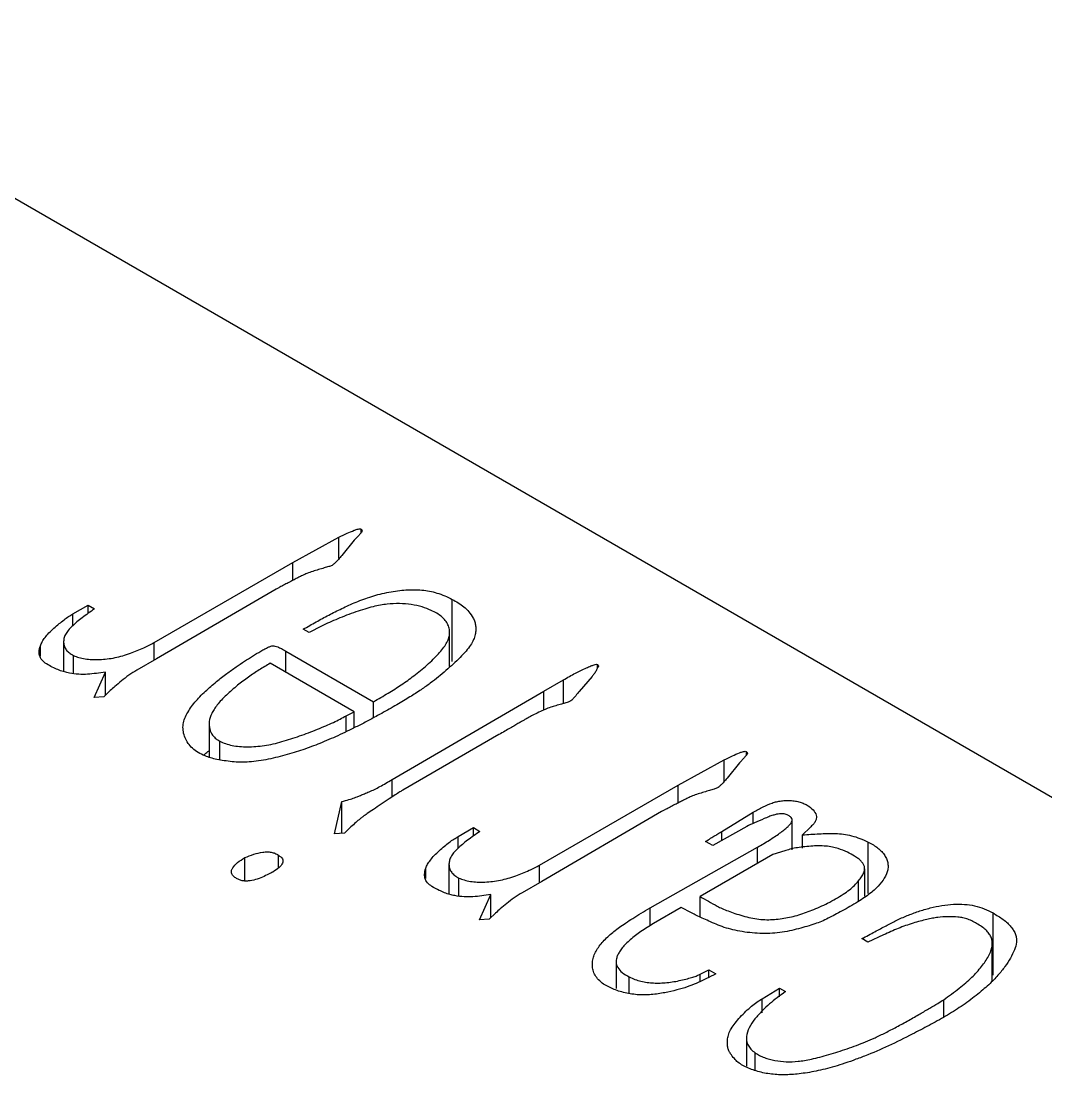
# Model space of a CAD drawing. Header units: millimetres. Extents: x 0 to 210, y 0 to 297.
# Drawn here: x 170.92 to 177.65, y 269.23 to 276.16 of the extents above; entities that cross this region are included whole.
import ezdxf

# ---------------------------------------------------------------- set-up
doc = ezdxf.new("R2010")
doc.units = ezdxf.units.MM

msp = doc.modelspace()

# ---------------------------------------------------------------- linework, layer by layer
at = {"color": 7, "linetype": 'Continuous', "lineweight": 25}
for p, q in [((158.5049, 282.146), (201.6031, 257.2659)), ((173.1414, 272.79), (173.1097, 272.7553)), ((173.1556, 272.8061), (173.1556, 272.8275)), ((172.7074, 272.6095), (173.0095, 272.776)), ((173.0095, 272.6355), (173.0095, 272.776)), ((173.1097, 272.7553), (173.0275, 272.6549)), ((171.7961, 272.0834), (172.7074, 272.6095)), ((172.7074, 272.4916), (172.7074, 272.6095)), ((172.5966, 272.4348), (171.8103, 271.9766)), ((173.7536, 271.9589), (173.7536, 272.3672)), ((171.2619, 272.2725), (171.3616, 272.33)), ((171.3616, 272.33), (171.4043, 272.3054)), ((171.3616, 272.2743), (171.3616, 272.33)), ((171.2619, 272.1921), (171.2619, 272.2725)), ((172.8139, 272.1492), (172.7749, 272.1717)), ((172.8956, 272.1921), (172.8139, 272.1492)), ((171.201, 272.0896), (171.201, 271.8977)), ((173.7367, 271.9261), (173.7367, 272.1493)), ((171.0483, 271.995), (171.0483, 272.0627)), ((171.7961, 271.9684), (171.7961, 272.0834)), ((172.661, 272.028), (173.2374, 271.6953)), ((172.661, 271.888), (172.661, 272.028)), ((171.2651, 271.8851), (171.2651, 271.9991)), ((171.8103, 271.9766), (171.6822, 271.9026)), ((171.4006, 271.7236), (171.4755, 271.8904)), ((171.4755, 271.738), (171.4755, 271.8904)), ((173.1092, 271.6292), (172.5576, 271.9477)), ((174.7076, 271.9155), (174.7076, 271.9394)), ((174.3554, 271.7647), (174.4835, 271.8387)), ((174.6723, 271.8612), (174.5869, 271.7626)), ((171.5076, 271.769), (171.4649, 271.7279)), ((173.3587, 271.185), (174.3554, 271.7647)), ((171.4649, 271.7279), (171.4006, 271.7236)), ((173.2374, 271.5915), (173.2374, 271.6953)), ((173.056, 271.6027), (173.1092, 271.6292)), ((173.056, 271.4983), (173.056, 271.6027)), ((173.1092, 271.5256), (173.1092, 271.6292)), ((172.1569, 271.5486), (172.1569, 271.3333)), ((174.06, 271.4791), (173.4298, 271.1153)), ((172.2264, 271.3174), (172.2264, 271.4362)), ((175.6727, 271.3287), (175.641, 271.294)), ((175.6869, 271.3448), (175.6869, 271.3662)), ((175.2387, 271.1482), (175.5408, 271.3147)), ((175.5408, 271.1742), (175.5408, 271.3147)), ((175.641, 271.294), (175.5588, 271.1936)), ((173.3587, 271.0686), (173.3587, 271.185)), ((174.3274, 270.6221), (175.2387, 271.1482)), ((175.2387, 271.0303), (175.2387, 271.1482)), ((172.9811, 270.8276), (173.028, 271.0392)), ((173.028, 270.8308), (173.028, 271.0392)), ((175.1279, 270.9735), (174.3416, 270.5153)), ((175.5245, 270.8432), (175.7312, 270.9704)), ((175.7312, 270.8953), (175.7312, 270.9704)), ((175.987, 270.7233), (175.987, 270.9183)), ((173.0881, 270.873), (173.0454, 270.8319)), ((173.7932, 270.8112), (173.8929, 270.8687)), ((173.8929, 270.8687), (173.9356, 270.8441)), ((173.8929, 270.813), (173.8929, 270.8687)), ((175.688, 270.876), (175.4644, 270.7506)), ((175.5245, 270.7843), (175.5245, 270.8432)), ((176.1046, 270.87), (176.055, 270.8206)), ((173.0454, 270.8319), (172.9811, 270.8276)), ((173.7932, 270.7308), (173.7932, 270.8112)), ((175.4644, 270.7506), (175.418, 270.7774)), ((176.055, 270.7339), (176.055, 270.8206)), ((176.4859, 270.436), (176.4859, 270.7735)), ((175.0546, 270.3418), (175.7597, 270.7403)), ((175.7597, 270.6337), (175.7597, 270.7403)), ((175.9374, 270.7156), (175.8594, 270.6913)), ((172.391, 270.5188), (172.391, 270.6715)), ((172.6114, 270.6088), (172.6114, 270.6879)), ((175.8594, 270.6913), (175.3821, 270.4157)), ((173.5796, 270.5338), (173.5796, 270.6014)), ((173.7323, 270.6284), (173.7323, 270.4364)), ((174.3274, 270.5071), (174.3274, 270.6221)), ((176.4629, 270.4189), (176.4629, 270.5987)), ((173.7964, 270.4239), (173.7964, 270.5378)), ((174.3416, 270.5153), (174.2135, 270.4413)), ((173.9319, 270.2623), (174.0068, 270.4291)), ((174.0068, 270.2767), (174.0068, 270.4291)), ((175.3821, 270.2827), (175.3821, 270.4157)), ((174.0389, 270.3077), (173.9962, 270.2666)), ((175.2577, 270.3439), (175.0762, 270.2392)), ((175.3257, 270.3089), (175.2577, 270.3439)), ((177.3059, 269.8997), (177.3059, 270.308)), ((173.9962, 270.2666), (173.9319, 270.2623)), ((176.5871, 270.164), (176.4843, 270.1168)), ((176.4843, 270.1168), (176.4447, 270.1396)), ((177.3014, 269.8619), (177.3014, 270.1103)), ((174.83, 269.9875), (174.83, 269.8111)), ((174.9159, 269.7803), (174.9159, 269.8879)), ((175.3821, 269.9061), (175.4391, 269.9347)), ((175.4391, 269.9347), (175.4855, 269.9079)), ((175.4391, 269.8864), (175.4391, 269.9347)), ((175.7898, 269.7451), (175.9037, 269.8145)), ((175.9037, 269.8145), (175.9427, 269.792)), ((175.9037, 269.7564), (175.9037, 269.8145)), ((176.9821, 269.628), (176.9821, 269.7387)), ((175.6862, 269.4834), (175.6862, 269.3017)), ((175.7434, 269.2753), (175.7434, 269.3895))]:
    msp.add_line(p, q, dxfattribs=at)
at = {"color": 8, "linetype": 'Continuous', "lineweight": 25}
for p, q in [((174.4835, 271.6828), (174.4835, 271.8387)), ((174.3554, 271.6401), (174.3554, 271.7647)), ((176.4215, 270.388), (176.4215, 270.5183)), ((175.0546, 270.2248), (175.0546, 270.3418)), ((175.3821, 269.8599), (175.3821, 269.9061)), ((175.7898, 269.6528), (175.7898, 269.7451))]:
    msp.add_line(p, q, dxfattribs=at)
at = {"color": 7, "linetype": 'Continuous', "lineweight": 25}
for points, knots in [([(173.0095, 272.776), (173.0273, 272.7847), (173.0598, 272.8004), (173.0993, 272.8175), (173.1264, 272.8271), (173.1395, 272.8307), (173.1514, 272.8318), (173.1543, 272.8288), (173.1556, 272.8275)], [0, 0, 0, 0, 0.387346, 0.706319, 0.825969, 0.911434, 0.958337, 1, 1, 1, 1]), ([(173.1556, 272.8275), (173.1567, 272.8263), (173.1595, 272.8233), (173.1631, 272.8164), (173.155, 272.8045), (173.1467, 272.7957), (173.1414, 272.79)], [0, 0, 0, 0, 0.100758, 0.248307, 0.519709, 1, 1, 1, 1]), ([(173.0275, 272.6549), (173.0206, 272.6465), (173.0084, 272.6316), (172.9904, 272.6129), (172.977, 272.5996), (172.9626, 272.589), (172.94, 272.5816), (172.9101, 272.573), (172.8747, 272.563), (172.8372, 272.5512), (172.8012, 272.5393), (172.7751, 272.5272), (172.754, 272.5167), (172.7334, 272.5058), (172.7066, 272.4924), (172.6771, 272.4768), (172.6479, 272.462), (172.6248, 272.4493), (172.6076, 272.4413), (172.5996, 272.4365), (172.5966, 272.4348)], [0, 0, 0, 0, 0.081948, 0.14546, 0.189828, 0.217888, 0.263227, 0.32067, 0.388956, 0.464512, 0.539067, 0.600514, 0.634904, 0.681972, 0.743062, 0.815566, 0.886802, 0.941481, 0.978406, 1, 1, 1, 1]), ([(172.7749, 272.1717), (172.8031, 272.1877), (172.8582, 272.219), (172.9421, 272.2644), (173.0284, 272.3085), (173.1214, 272.3505), (173.2231, 272.389), (173.3173, 272.4114), (173.3935, 272.4242), (173.449, 272.4299), (173.5025, 272.4313), (173.5546, 272.4295), (173.6056, 272.4225), (173.6558, 272.4092), (173.7064, 272.3912), (173.7375, 272.3754), (173.7536, 272.3672)], [0, 0, 0, 0, 0.102437, 0.200409, 0.297896, 0.401132, 0.506153, 0.611905, 0.663525, 0.711604, 0.757668, 0.801968, 0.846493, 0.892791, 0.944359, 1, 1, 1, 1]), ([(173.7536, 272.3672), (173.7673, 272.3598), (173.795, 272.3449), (173.833, 272.3182), (173.8655, 272.2844), (173.8881, 272.2512), (173.9034, 272.2204), (173.9076, 272.1939), (173.9097, 272.1656), (173.9056, 272.135), (173.8956, 272.1015), (173.8728, 272.0657), (173.8445, 272.0262), (173.7907, 271.9702), (173.7135, 271.8994), (173.6274, 271.8288), (173.5467, 271.7718), (173.4729, 271.7246), (173.3863, 271.673), (173.3236, 271.6376), (173.2906, 271.6189)], [0, 0, 0, 0, 0.036151, 0.073462, 0.115438, 0.165307, 0.193166, 0.222672, 0.254384, 0.288208, 0.32564, 0.368103, 0.415896, 0.469262, 0.58255, 0.696887, 0.758896, 0.82985, 0.910352, 1, 1, 1, 1]), ([(171.4043, 272.3054), (171.3767, 272.2861), (171.3243, 272.2495), (171.2671, 272.202), (171.2308, 272.165), (171.2116, 272.1378), (171.2023, 272.1105), (171.1997, 272.0838), (171.206, 272.0587), (171.2167, 272.0355), (171.2377, 272.0156), (171.2559, 272.0046), (171.2651, 271.9991)], [0, 0, 0, 0, 0.213409, 0.405564, 0.493655, 0.576576, 0.654457, 0.730838, 0.803433, 0.870371, 0.934907, 1, 1, 1, 1]), ([(173.615, 272.295), (173.5957, 272.3032), (173.556, 272.32), (173.4843, 272.3346), (173.4065, 272.3411), (173.3378, 272.3384), (173.2801, 272.3298), (173.231, 272.319), (173.1772, 272.3033), (173.0986, 272.278), (173.0022, 272.2418), (172.9305, 272.2084), (172.8956, 272.1921)], [0, 0, 0, 0, 0.08851, 0.18185, 0.278758, 0.378865, 0.434739, 0.499587, 0.573721, 0.658153, 0.833552, 1, 1, 1, 1]), ([(171.0483, 272.0627), (171.052, 272.0716), (171.0597, 272.0903), (171.0797, 272.1183), (171.1046, 272.1483), (171.137, 272.1781), (171.1706, 272.2068), (171.2022, 272.2327), (171.2319, 272.2544), (171.2524, 272.2668), (171.2619, 272.2725)], [0, 0, 0, 0, 0.1114368, 0.2337756, 0.3689079, 0.5167222, 0.663035, 0.7908661, 0.9036162, 1, 1, 1, 1]), ([(173.2374, 271.6953), (173.2691, 271.7141), (173.3305, 271.7505), (173.421, 271.8061), (173.5065, 271.8678), (173.5751, 271.9245), (173.6286, 271.973), (173.6625, 272.0094), (173.6918, 272.0436), (173.7154, 272.0764), (173.7303, 272.1083), (173.7377, 272.1396), (173.736, 272.1704), (173.7265, 272.2004), (173.7094, 272.2287), (173.6843, 272.2541), (173.6533, 272.2767), (173.6279, 272.2889), (173.615, 272.295)], [0, 0, 0, 0, 0.110128, 0.213106, 0.319622, 0.4412, 0.502942, 0.560634, 0.614105, 0.66317, 0.708994, 0.752322, 0.795313, 0.837707, 0.879693, 0.920276, 0.959614, 1, 1, 1, 1]), ([(171.4755, 271.8904), (171.4557, 271.8873), (171.4171, 271.8813), (171.3586, 271.8749), (171.2985, 271.8742), (171.2474, 271.8807), (171.2051, 271.8907), (171.1702, 271.9023), (171.1348, 271.9187), (171.0971, 271.9372), (171.0629, 271.9607), (171.0434, 271.9909), (171.0378, 272.0258), (171.0447, 272.0499), (171.0483, 272.0627)], [0, 0, 0, 0, 0.095544, 0.186159, 0.277069, 0.373452, 0.427442, 0.489814, 0.559922, 0.638816, 0.720419, 0.803915, 0.895267, 1, 1, 1, 1]), ([(171.2651, 271.9991), (171.2769, 271.9944), (171.3007, 271.985), (171.3424, 271.9764), (171.3881, 271.9717), (171.4372, 271.9721), (171.4883, 271.9759), (171.5397, 271.9842), (171.5904, 271.9971), (171.6543, 272.0182), (171.7245, 272.0466), (171.7738, 272.0719), (171.7961, 272.0834)], [0, 0, 0, 0, 0.07185, 0.144565, 0.220844, 0.303916, 0.390406, 0.479388, 0.570829, 0.668169, 0.849602, 1, 1, 1, 1]), ([(172.1304, 271.3394), (172.1146, 271.3467), (172.0829, 271.3611), (172.0455, 271.3895), (172.0171, 271.4223), (171.9967, 271.4589), (171.9863, 271.4977), (171.9835, 271.5373), (171.9925, 271.577), (172.0165, 271.6294), (172.0604, 271.693), (172.1294, 271.7626), (172.2012, 271.8246), (172.2688, 271.8779), (172.331, 271.9221), (172.3871, 271.9604), (172.4417, 271.9948), (172.4865, 272.022), (172.5212, 272.0413), (172.5427, 272.0526), (172.5604, 272.0589), (172.5752, 272.0638), (172.5916, 272.0609), (172.6105, 272.0547), (172.6338, 272.0427), (172.6512, 272.0333), (172.661, 272.028)], [0, 0, 0, 0, 0.037801, 0.075322, 0.114471, 0.156308, 0.199319, 0.241463, 0.284567, 0.328386, 0.41718, 0.505719, 0.587865, 0.65895, 0.719802, 0.772559, 0.821481, 0.871287, 0.894097, 0.911837, 0.925164, 0.93372, 0.94211, 0.955216, 0.974851, 1, 1, 1, 1]), ([(171.6822, 271.9026), (171.6644, 271.8917), (171.6277, 271.8694), (171.5816, 271.8328), (171.5408, 271.7993), (171.5176, 271.778), (171.5076, 271.769)], [0, 0, 0, 0, 0.267315, 0.549796, 0.808133, 1, 1, 1, 1]), ([(172.5576, 271.9477), (172.5336, 271.9335), (172.4843, 271.9044), (172.413, 271.8561), (172.3399, 271.8013), (172.282, 271.7501), (172.2381, 271.7069), (172.2099, 271.6756), (172.189, 271.6459), (172.1687, 271.6095), (172.1548, 271.5661), (172.1575, 271.5237), (172.1681, 271.4925), (172.1823, 271.4714), (172.2009, 271.4522), (172.218, 271.4415), (172.2264, 271.4362)], [0, 0, 0, 0, 0.100154, 0.205666, 0.320598, 0.449523, 0.514818, 0.573559, 0.627866, 0.676869, 0.766448, 0.849622, 0.88947, 0.926821, 0.963605, 1, 1, 1, 1]), ([(174.4835, 271.8387), (174.5098, 271.8538), (174.5583, 271.8816), (174.62, 271.9108), (174.6612, 271.9297), (174.6827, 271.9364), (174.698, 271.9427), (174.7052, 271.9403), (174.7076, 271.9394)], [0, 0, 0, 0, 0.38374, 0.706848, 0.831751, 0.919184, 0.972267, 1, 1, 1, 1]), ([(174.7076, 271.9394), (174.7097, 271.9379), (174.7142, 271.9346), (174.7137, 271.9265), (174.7071, 271.915), (174.6993, 271.8983), (174.6869, 271.8795), (174.677, 271.8671), (174.6723, 271.8612)], [0, 0, 0, 0, 0.068925, 0.145726, 0.277741, 0.506574, 0.76781, 1, 1, 1, 1]), ([(174.5869, 271.7626), (174.5813, 271.7558), (174.5715, 271.7439), (174.5601, 271.7279), (174.5497, 271.7174), (174.544, 271.708), (174.5325, 271.7001), (174.5217, 271.6954), (174.5157, 271.6928)], [0, 0, 0, 0, 0.273716, 0.481148, 0.630379, 0.71509, 0.841912, 1, 1, 1, 1]), ([(174.5157, 271.6928), (174.5108, 271.6909), (174.497, 271.6855), (174.4688, 271.6791), (174.4353, 271.6696), (174.3988, 271.6586), (174.3612, 271.6441), (174.3219, 271.6264), (174.2853, 271.6079), (174.2593, 271.5943), (174.2425, 271.5845), (174.2295, 271.577), (174.2121, 271.5669), (174.1903, 271.5543), (174.1641, 271.5392), (174.1333, 271.5214), (174.0982, 271.5012), (174.0732, 271.4867), (174.06, 271.4791)], [0, 0, 0, 0, 0.029663, 0.084682, 0.15284, 0.218626, 0.293268, 0.382211, 0.470653, 0.540012, 0.560176, 0.591682, 0.63327, 0.68494, 0.747952, 0.821046, 0.905482, 1, 1, 1, 1]), ([(173.2906, 271.6189), (173.2657, 271.6055), (173.2176, 271.5796), (173.1479, 271.5425), (173.0809, 271.5098), (173.0001, 271.4705), (172.9026, 271.4287), (172.788, 271.384), (172.6699, 271.3472), (172.5678, 271.3213), (172.4834, 271.306), (172.4221, 271.2992), (172.3632, 271.297), (172.3078, 271.3007), (172.2563, 271.3076), (172.2092, 271.3158), (172.167, 271.3261), (172.1424, 271.335), (172.1304, 271.3394)], [0, 0, 0, 0, 0.075818, 0.146134, 0.211033, 0.271018, 0.381064, 0.480958, 0.578429, 0.679177, 0.728658, 0.774831, 0.817912, 0.859199, 0.898477, 0.935337, 0.968612, 1, 1, 1, 1]), ([(172.2264, 271.4362), (172.2389, 271.4305), (172.2637, 271.4193), (172.3076, 271.4073), (172.3565, 271.4011), (172.4092, 271.3985), (172.4643, 271.401), (172.5211, 271.407), (172.5784, 271.4178), (172.6559, 271.4385), (172.7532, 271.4704), (172.849, 271.5057), (172.9216, 271.5369), (172.9723, 271.5589), (173.0165, 271.5808), (173.0432, 271.5957), (173.056, 271.6027)], [0, 0, 0, 0, 0.050171, 0.099428, 0.152037, 0.20783, 0.266356, 0.326349, 0.390018, 0.456483, 0.596391, 0.743557, 0.815973, 0.882605, 0.944135, 1, 1, 1, 1]), ([(172.1193, 271.3415), (172.122, 271.3447), (172.1319, 271.3565), (172.1464, 271.3665), (172.1569, 271.3739)], [0, 0, 0, 0, 0.273032, 1, 1, 1, 1]), ([(175.5408, 271.3147), (175.5586, 271.3234), (175.5911, 271.3391), (175.6306, 271.3562), (175.6577, 271.3658), (175.6708, 271.3695), (175.6827, 271.3705), (175.6856, 271.3676), (175.6869, 271.3662)], [0, 0, 0, 0, 0.387346, 0.706319, 0.825969, 0.911434, 0.958337, 1, 1, 1, 1]), ([(175.6869, 271.3662), (175.688, 271.365), (175.6908, 271.362), (175.6944, 271.3551), (175.6863, 271.3432), (175.678, 271.3344), (175.6727, 271.3287)], [0, 0, 0, 0, 0.100758, 0.248307, 0.519709, 1, 1, 1, 1]), ([(175.5588, 271.1936), (175.5519, 271.1852), (175.5397, 271.1703), (175.5217, 271.1516), (175.5083, 271.1383), (175.4939, 271.1277), (175.4713, 271.1203), (175.4414, 271.1117), (175.406, 271.1017), (175.3685, 271.0899), (175.3325, 271.078), (175.3064, 271.0659), (175.2853, 271.0554), (175.2647, 271.0445), (175.2379, 271.0311), (175.2084, 271.0155), (175.1792, 271.0007), (175.1561, 270.988), (175.1389, 270.98), (175.1309, 270.9752), (175.1279, 270.9735)], [0, 0, 0, 0, 0.081948, 0.14546, 0.189828, 0.217888, 0.263227, 0.32067, 0.388956, 0.464512, 0.539067, 0.600514, 0.634904, 0.681972, 0.743062, 0.815566, 0.886802, 0.941481, 0.978406, 1, 1, 1, 1]), ([(173.028, 271.0392), (173.044, 271.0435), (173.0727, 271.0513), (173.106, 271.0626), (173.1303, 271.0726), (173.1527, 271.0808), (173.1786, 271.092), (173.2096, 271.1046), (173.2437, 271.12), (173.2802, 271.1388), (173.3191, 271.1606), (173.3451, 271.1767), (173.3587, 271.185)], [0, 0, 0, 0, 0.126153, 0.227225, 0.276126, 0.339691, 0.417277, 0.507453, 0.611493, 0.727469, 0.857485, 1, 1, 1, 1]), ([(173.4298, 271.1153), (173.4233, 271.1114), (173.4063, 271.1011), (173.3759, 271.0817), (173.3358, 271.0544), (173.2871, 271.0228), (173.2395, 270.9906), (173.1987, 270.9631), (173.1703, 270.9423), (173.1444, 270.9234), (173.1184, 270.901), (173.0989, 270.883), (173.0881, 270.873)], [0, 0, 0, 0, 0.052292, 0.136306, 0.250781, 0.395541, 0.541772, 0.656354, 0.742184, 0.796273, 0.887199, 1, 1, 1, 1]), ([(175.7312, 270.9704), (175.7524, 270.9822), (175.7914, 271.0038), (175.8434, 271.0264), (175.884, 271.0396), (175.9159, 271.0445), (175.9489, 271.0472), (175.9826, 271.0462), (176.0156, 271.042), (176.0462, 271.0342), (176.074, 271.0232), (176.1046, 271.0043), (176.1324, 270.9778), (176.1479, 270.9486), (176.1459, 270.9252), (176.1392, 270.9069), (176.1242, 270.8884), (176.1113, 270.8763), (176.1046, 270.87)], [0, 0, 0, 0, 0.1278215, 0.2351183, 0.282701, 0.3296891, 0.3775294, 0.4273253, 0.4759669, 0.5235987, 0.5719989, 0.6217947, 0.7176039, 0.8039207, 0.8468034, 0.8930376, 0.9440878, 1, 1, 1, 1]), ([(175.9585, 270.95), (175.9508, 270.9534), (175.9348, 270.9605), (175.9069, 270.9601), (175.8825, 270.956), (175.8591, 270.9495), (175.8319, 270.9397), (175.7916, 270.9231), (175.7423, 270.9021), (175.7051, 270.8843), (175.688, 270.876)], [0, 0, 0, 0, 0.088727, 0.184346, 0.245906, 0.327724, 0.426058, 0.546729, 0.791565, 1, 1, 1, 1]), ([(175.7597, 270.7403), (175.7856, 270.7555), (175.8357, 270.785), (175.8928, 270.8229), (175.9316, 270.8516), (175.9542, 270.8708), (175.9712, 270.8877), (175.9832, 270.9027), (175.9882, 270.9166), (175.9855, 270.9293), (175.9754, 270.9409), (175.9643, 270.9469), (175.9585, 270.95)], [0, 0, 0, 0, 0.245899, 0.474194, 0.577342, 0.664714, 0.739965, 0.802163, 0.85434, 0.900215, 0.947175, 1, 1, 1, 1]), ([(173.9356, 270.8441), (173.908, 270.8248), (173.8556, 270.7882), (173.7984, 270.7407), (173.7621, 270.7037), (173.7429, 270.6765), (173.7336, 270.6492), (173.731, 270.6225), (173.7373, 270.5975), (173.748, 270.5742), (173.769, 270.5543), (173.7872, 270.5433), (173.7964, 270.5378)], [0, 0, 0, 0, 0.213409, 0.405564, 0.493655, 0.576576, 0.654457, 0.730838, 0.803433, 0.870371, 0.934907, 1, 1, 1, 1]), ([(175.418, 270.7774), (175.429, 270.7844), (175.4495, 270.7975), (175.4789, 270.8153), (175.5025, 270.8307), (175.5178, 270.8394), (175.5245, 270.8432)], [0, 0, 0, 0, 0.315897, 0.588603, 0.818308, 1, 1, 1, 1]), ([(173.5796, 270.6014), (173.5833, 270.6103), (173.591, 270.629), (173.611, 270.657), (173.6359, 270.687), (173.6683, 270.7169), (173.7019, 270.7455), (173.7335, 270.7714), (173.7632, 270.7931), (173.7837, 270.8055), (173.7932, 270.8112)], [0, 0, 0, 0, 0.111437, 0.233776, 0.368908, 0.516722, 0.663035, 0.790866, 0.903616, 1, 1, 1, 1]), ([(176.055, 270.8206), (176.0912, 270.8234), (176.1626, 270.8288), (176.2523, 270.8312), (176.3247, 270.8274), (176.3788, 270.8154), (176.4342, 270.798), (176.468, 270.7819), (176.4859, 270.7735)], [0, 0, 0, 0, 0.239126, 0.472137, 0.588265, 0.712982, 0.848714, 1, 1, 1, 1]), ([(176.4859, 270.7735), (176.4976, 270.7674), (176.5211, 270.7554), (176.5509, 270.7343), (176.5763, 270.7112), (176.5952, 270.686), (176.6095, 270.6598), (176.6158, 270.6327), (176.6174, 270.6053), (176.6089, 270.5684), (176.5858, 270.5224), (176.5482, 270.4783), (176.5088, 270.4435), (176.4711, 270.4163), (176.4286, 270.3871), (176.3793, 270.358), (176.3288, 270.3293), (176.2796, 270.3029), (176.2343, 270.2789), (176.2044, 270.2644), (176.19, 270.2574)], [0, 0, 0, 0, 0.043197, 0.086568, 0.129459, 0.173496, 0.217035, 0.260621, 0.303277, 0.347696, 0.437891, 0.53065, 0.581053, 0.636306, 0.696804, 0.763295, 0.83046, 0.892173, 0.948437, 1, 1, 1, 1]), ([(172.391, 270.6715), (172.4104, 270.6793), (172.4473, 270.6943), (172.4982, 270.7063), (172.5378, 270.7109), (172.5652, 270.7076), (172.5912, 270.7006), (172.6044, 270.6923), (172.6114, 270.6879)], [0, 0, 0, 0, 0.285688, 0.543985, 0.659912, 0.76571, 0.87683, 1, 1, 1, 1]), ([(176.3967, 270.6806), (176.3815, 270.6895), (176.3487, 270.7087), (176.2986, 270.7286), (176.2504, 270.7423), (176.2068, 270.7477), (176.1589, 270.7495), (176.108, 270.7471), (176.0579, 270.7421), (176.0119, 270.7354), (175.9714, 270.7274), (175.9483, 270.7194), (175.9374, 270.7156)], [0, 0, 0, 0, 0.128385, 0.276834, 0.358511, 0.445303, 0.539399, 0.642933, 0.747721, 0.840325, 0.924818, 1, 1, 1, 1]), ([(172.5755, 270.5771), (172.5663, 270.5723), (172.5443, 270.561), (172.5076, 270.5432), (172.4636, 270.5269), (172.4228, 270.5184), (172.3901, 270.5168), (172.3668, 270.5212), (172.3449, 270.5296), (172.3259, 270.5416), (172.3095, 270.5557), (172.3021, 270.5721), (172.3027, 270.589), (172.3155, 270.6122), (172.3427, 270.6414), (172.3745, 270.6612), (172.391, 270.6715)], [0, 0, 0, 0, 0.0677705, 0.1602591, 0.2603519, 0.3511124, 0.3932506, 0.4362276, 0.4818692, 0.5346527, 0.5888055, 0.6403254, 0.6910394, 0.7467584, 0.8683157, 1, 1, 1, 1]), ([(172.6114, 270.6879), (172.6172, 270.6841), (172.6282, 270.6768), (172.6389, 270.6638), (172.642, 270.6497), (172.637, 270.6297), (172.6172, 270.6034), (172.5901, 270.5863), (172.5755, 270.5771)], [0, 0, 0, 0, 0.1199363, 0.2287234, 0.3356297, 0.4520845, 0.7056064, 1, 1, 1, 1]), ([(176.4215, 270.5183), (176.4289, 270.5274), (176.4428, 270.5443), (176.4567, 270.5695), (176.464, 270.5922), (176.4623, 270.6127), (176.4542, 270.6314), (176.4392, 270.6485), (176.4215, 270.6657), (176.4052, 270.6755), (176.3967, 270.6806)], [0, 0, 0, 0, 0.169302, 0.317175, 0.446043, 0.557897, 0.662544, 0.770963, 0.880657, 1, 1, 1, 1]), ([(174.0068, 270.4291), (173.987, 270.426), (173.9484, 270.42), (173.8899, 270.4136), (173.8298, 270.4129), (173.7787, 270.4194), (173.7364, 270.4295), (173.7015, 270.441), (173.6661, 270.4574), (173.6284, 270.4759), (173.5942, 270.4994), (173.5747, 270.5297), (173.5691, 270.5645), (173.576, 270.5886), (173.5796, 270.6014)], [0, 0, 0, 0, 0.095544, 0.186159, 0.277069, 0.373452, 0.427442, 0.489814, 0.559922, 0.638816, 0.720419, 0.803915, 0.895267, 1, 1, 1, 1]), ([(173.7964, 270.5378), (173.8082, 270.5331), (173.832, 270.5238), (173.8738, 270.5151), (173.9194, 270.5104), (173.9685, 270.5108), (174.0196, 270.5146), (174.071, 270.5229), (174.1217, 270.5358), (174.1856, 270.5569), (174.2558, 270.5853), (174.3051, 270.6106), (174.3274, 270.6221)], [0, 0, 0, 0, 0.07185, 0.144565, 0.220844, 0.303916, 0.390406, 0.479388, 0.570829, 0.668169, 0.849602, 1, 1, 1, 1]), ([(175.3821, 270.4157), (175.4003, 270.4054), (175.4373, 270.3843), (175.4853, 270.358), (175.5273, 270.3361), (175.567, 270.3207), (175.6117, 270.3043), (175.6619, 270.2891), (175.714, 270.2757), (175.7669, 270.2666), (175.819, 270.2633), (175.8704, 270.2649), (175.9203, 270.271), (175.9701, 270.2799), (176.0197, 270.2921), (176.0689, 270.3079), (176.1182, 270.3269), (176.1695, 270.3482), (176.2209, 270.3735), (176.2726, 270.4007), (176.3209, 270.4296), (176.3629, 270.4589), (176.3961, 270.4884), (176.4132, 270.5086), (176.4215, 270.5183)], [0, 0, 0, 0, 0.059119, 0.119982, 0.152778, 0.189483, 0.230136, 0.275161, 0.320244, 0.361608, 0.402034, 0.440642, 0.479961, 0.519496, 0.560956, 0.604002, 0.64914, 0.697925, 0.749784, 0.804931, 0.859468, 0.910239, 0.956619, 1, 1, 1, 1]), ([(174.2135, 270.4413), (174.1957, 270.4305), (174.159, 270.4081), (174.1129, 270.3715), (174.0721, 270.338), (174.0489, 270.3167), (174.0389, 270.3077)], [0, 0, 0, 0, 0.267315, 0.549796, 0.808133, 1, 1, 1, 1]), ([(176.4447, 270.1396), (176.4732, 270.1548), (176.5262, 270.1831), (176.6008, 270.2233), (176.6697, 270.2596), (176.7408, 270.2909), (176.815, 270.3187), (176.8914, 270.3412), (176.9684, 270.3584), (177.0447, 270.3668), (177.118, 270.3666), (177.1866, 270.3565), (177.251, 270.3371), (177.2871, 270.3179), (177.3059, 270.308)], [0, 0, 0, 0, 0.114373, 0.212612, 0.300675, 0.389367, 0.475586, 0.561076, 0.641717, 0.718124, 0.788585, 0.85593, 0.924983, 1, 1, 1, 1]), ([(174.7482, 269.8404), (174.7367, 269.8497), (174.714, 269.8681), (174.6909, 269.8991), (174.6767, 269.9319), (174.6735, 269.9659), (174.6758, 270.0001), (174.6854, 270.0338), (174.702, 270.0667), (174.7326, 270.109), (174.781, 270.1593), (174.8394, 270.2066), (174.8945, 270.2434), (174.941, 270.2743), (174.9955, 270.3073), (175.0344, 270.3299), (175.0546, 270.3418)], [0, 0, 0, 0, 0.058878, 0.116003, 0.17307, 0.231781, 0.290923, 0.349204, 0.407451, 0.466778, 0.585416, 0.703091, 0.76542, 0.835807, 0.914221, 1, 1, 1, 1]), ([(176.19, 270.2574), (176.1758, 270.2516), (176.1459, 270.2394), (176.0967, 270.2234), (176.042, 270.2082), (175.9839, 270.1932), (175.9217, 270.1811), (175.8569, 270.1742), (175.7907, 270.1734), (175.7241, 270.1765), (175.659, 270.1847), (175.5973, 270.197), (175.5395, 270.2128), (175.4878, 270.2331), (175.4407, 270.2543), (175.3972, 270.2736), (175.3596, 270.2917), (175.3365, 270.3034), (175.3257, 270.3089)], [0, 0, 0, 0, 0.054272, 0.1135227, 0.1756096, 0.2429274, 0.3113719, 0.3791276, 0.4469363, 0.5166092, 0.5865048, 0.6535692, 0.7190834, 0.7845703, 0.8477541, 0.9046068, 0.9550623, 1, 1, 1, 1]), ([(177.2062, 270.234), (177.1958, 270.2404), (177.1761, 270.2525), (177.143, 270.2668), (177.1094, 270.2765), (177.0646, 270.2832), (177.0088, 270.2846), (176.9529, 270.2809), (176.907, 270.2736), (176.8685, 270.2651), (176.8258, 270.2545), (176.7624, 270.2361), (176.68, 270.2073), (176.6187, 270.1787), (176.5871, 270.164)], [0, 0, 0, 0, 0.064874, 0.12293, 0.175731, 0.224802, 0.319746, 0.412929, 0.464374, 0.522906, 0.589262, 0.66325, 0.826271, 1, 1, 1, 1]), ([(177.3059, 270.308), (177.329, 270.2944), (177.3753, 270.2674), (177.4179, 270.2267), (177.442, 270.1926), (177.4543, 270.1671), (177.4611, 270.1419), (177.4605, 270.1079), (177.4477, 270.0642), (177.4217, 270.0105), (177.3841, 269.9549), (177.3468, 269.9073), (177.3106, 269.8676), (177.2769, 269.8358), (177.2378, 269.8017), (177.1797, 269.7535), (177.0998, 269.6947), (176.9948, 269.6299), (176.8868, 269.5696), (176.8127, 269.5314), (176.7759, 269.5125)], [0, 0, 0, 0, 0.0595345, 0.1188726, 0.1477432, 0.1751826, 0.2015852, 0.2277096, 0.2815069, 0.3400182, 0.4027374, 0.4686016, 0.5039463, 0.5433949, 0.5857205, 0.6323871, 0.7276715, 0.8201053, 0.9106767, 1, 1, 1, 1]), ([(175.0762, 270.2392), (175.048, 270.2219), (174.9929, 270.1882), (174.9338, 270.1424), (174.8946, 270.1057), (174.8699, 270.0799), (174.8525, 270.0547), (174.8394, 270.0311), (174.8322, 270.0085), (174.8289, 269.9873), (174.8321, 269.9674), (174.8436, 269.9432), (174.8685, 269.9146), (174.8998, 269.8969), (174.9159, 269.8879)], [0, 0, 0, 0, 0.17351, 0.339135, 0.416839, 0.489274, 0.554234, 0.614846, 0.670781, 0.722162, 0.769903, 0.816023, 0.905376, 1, 1, 1, 1]), ([(176.9821, 269.7387), (177.0165, 269.7633), (177.0823, 269.8105), (177.1662, 269.8829), (177.231, 269.9539), (177.2708, 270.0125), (177.2925, 270.0574), (177.3002, 270.0884), (177.3026, 270.117), (177.2965, 270.1434), (177.2843, 270.1681), (177.2648, 270.1914), (177.2389, 270.2138), (177.2173, 270.2272), (177.2062, 270.234)], [0, 0, 0, 0, 0.1694531, 0.3238251, 0.4654291, 0.5981391, 0.6593871, 0.7148335, 0.7653605, 0.811902, 0.8565816, 0.9022468, 0.9499892, 1, 1, 1, 1]), ([(175.4855, 269.9079), (175.4651, 269.8978), (175.427, 269.8787), (175.371, 269.8513), (175.3123, 269.8274), (175.2456, 269.8062), (175.1689, 269.7875), (175.0981, 269.7758), (175.0375, 269.7695), (174.991, 269.7698), (174.9446, 269.7733), (174.8853, 269.7842), (174.8147, 269.8037), (174.7702, 269.8283), (174.7482, 269.8404)], [0, 0, 0, 0, 0.096151, 0.17999, 0.262024, 0.352515, 0.451274, 0.558982, 0.614924, 0.670171, 0.724685, 0.78109, 0.892273, 1, 1, 1, 1]), ([(174.9159, 269.8879), (174.9283, 269.8823), (174.9525, 269.8716), (174.9924, 269.8596), (175.034, 269.8519), (175.0765, 269.8479), (175.1203, 269.8478), (175.165, 269.8505), (175.2107, 269.8568), (175.2555, 269.8659), (175.2974, 269.8755), (175.3323, 269.8864), (175.3612, 269.8953), (175.3758, 269.9028), (175.3821, 269.9061)], [0, 0, 0, 0, 0.092694, 0.180921, 0.265415, 0.351035, 0.43558, 0.524789, 0.616941, 0.713976, 0.806623, 0.88411, 0.949621, 1, 1, 1, 1]), ([(175.63, 269.3277), (175.622, 269.3357), (175.6041, 269.354), (175.5841, 269.3794), (175.5698, 269.4044), (175.5623, 269.4275), (175.5603, 269.4536), (175.5615, 269.4829), (175.5698, 269.515), (175.5854, 269.5499), (175.6125, 269.5867), (175.645, 269.6249), (175.6812, 269.6616), (175.7175, 269.6945), (175.7531, 269.722), (175.7781, 269.7378), (175.7898, 269.7451)], [0, 0, 0, 0, 0.0603382, 0.1363637, 0.1815062, 0.2312779, 0.2888681, 0.3516817, 0.4217771, 0.4996809, 0.5859537, 0.6817132, 0.7767172, 0.8608577, 0.9354039, 1, 1, 1, 1]), ([(175.9427, 269.792), (175.9242, 269.7784), (175.8881, 269.752), (175.8364, 269.7104), (175.7869, 269.6643), (175.7405, 269.6122), (175.7007, 269.556), (175.6862, 269.5065), (175.6858, 269.4681), (175.6955, 269.4402), (175.7148, 269.4136), (175.7337, 269.3976), (175.7434, 269.3895)], [0, 0, 0, 0, 0.1149325, 0.2247332, 0.3418775, 0.4767304, 0.6152776, 0.7458301, 0.8088483, 0.8710378, 0.9342088, 1, 1, 1, 1]), ([(175.7434, 269.3895), (175.7529, 269.3836), (175.7716, 269.3722), (175.8038, 269.3583), (175.8372, 269.3465), (175.8849, 269.3364), (175.9481, 269.3294), (176.0139, 269.3319), (176.0691, 269.3399), (176.1168, 269.3492), (176.1701, 269.362), (176.2488, 269.3839), (176.3499, 269.4167), (176.451, 269.4543), (176.534, 269.49), (176.6017, 269.5226), (176.6748, 269.5609), (176.7508, 269.6025), (176.8235, 269.6437), (176.8865, 269.6812), (176.9392, 269.7115), (176.969, 269.7304), (176.9821, 269.7387)], [0, 0, 0, 0, 0.027598, 0.053944, 0.079404, 0.104773, 0.154393, 0.205715, 0.234029, 0.267088, 0.305527, 0.348391, 0.440116, 0.535321, 0.586616, 0.64502, 0.710163, 0.782141, 0.852615, 0.912248, 0.961532, 1, 1, 1, 1]), ([(176.7759, 269.5125), (176.7243, 269.4864), (176.624, 269.4355), (176.492, 269.3794), (176.3891, 269.3407), (176.3183, 269.3158), (176.2515, 269.2957), (176.1894, 269.2792), (176.1303, 269.2668), (176.0746, 269.2568), (176.0215, 269.2501), (175.9707, 269.2459), (175.9217, 269.245), (175.8739, 269.2471), (175.8275, 269.2525), (175.7825, 269.2614), (175.7398, 269.2734), (175.6991, 269.288), (175.6622, 269.3063), (175.6408, 269.3205), (175.63, 269.3277)], [0, 0, 0, 0, 0.155194, 0.30198, 0.370384, 0.433009, 0.489589, 0.540681, 0.587751, 0.631795, 0.672524, 0.710665, 0.747678, 0.78319, 0.818919, 0.854644, 0.890404, 0.92616, 0.962834, 1, 1, 1, 1])]:
    msp.add_open_spline(points, degree=3, knots=knots, dxfattribs=at)

doc.saveas('drawing.dxf')
